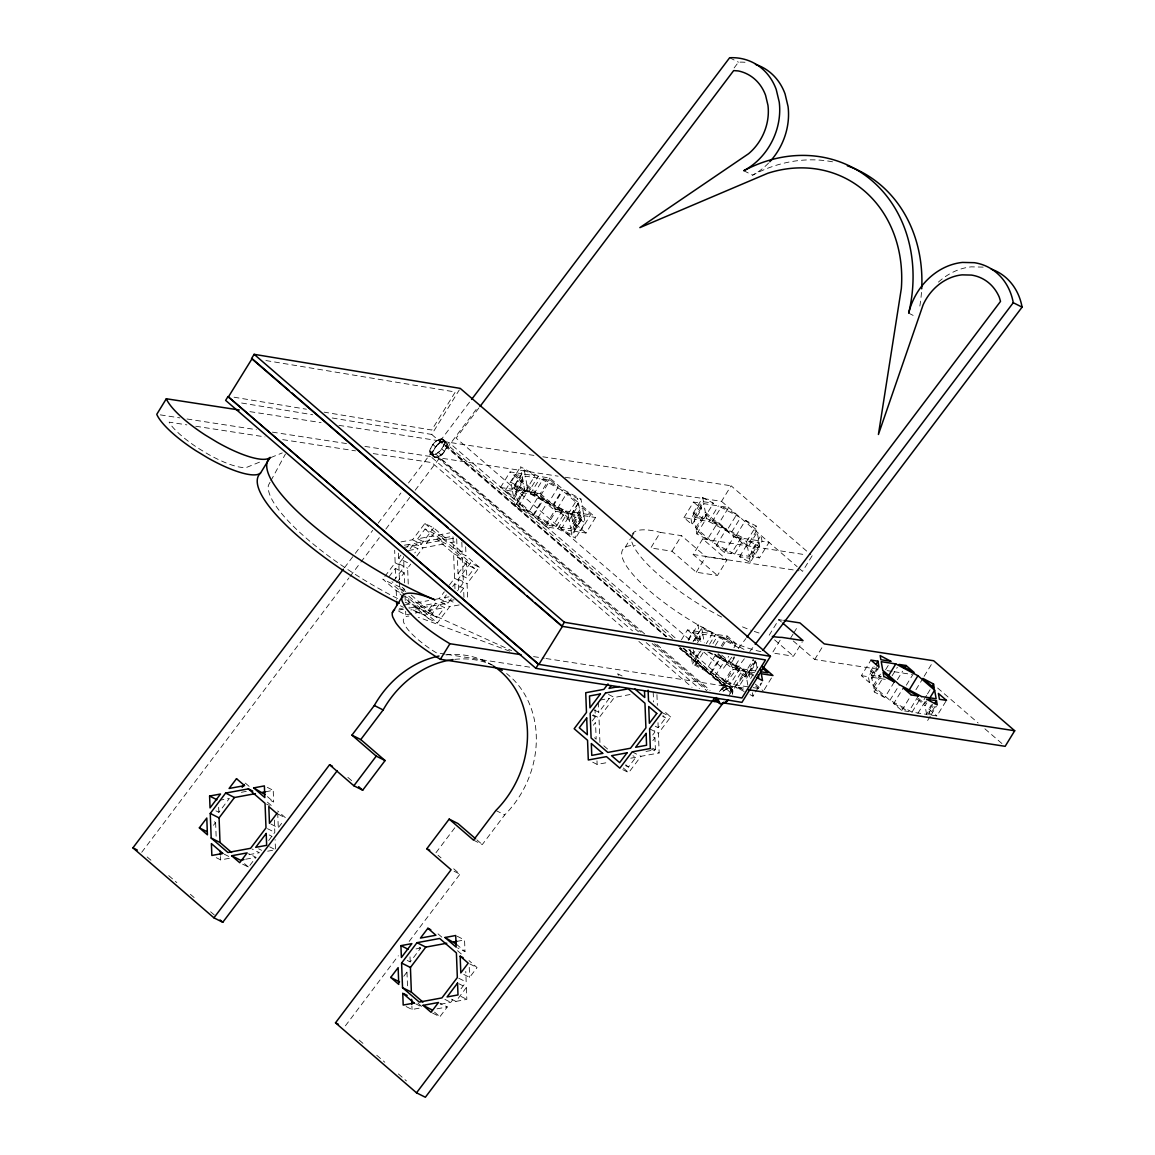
<?xml version="1.0" encoding="UTF-8"?>
<svg xmlns="http://www.w3.org/2000/svg" width="1155" height="1155" viewBox="0 0 1155 1155"><rect width="100%" height="100%" fill="white"/><g stroke="black" fill="none" stroke-linecap="round" stroke-linejoin="round"><path stroke-width="0.75" stroke-dasharray="5 3.75" d="M270.053 482.256L268.35 485.389A130.01 34.044 31.6 0 0 398.764 599.156M270.905 480.682L285.401 454.088M500.519 487.468L510.077 471.904L521.728 473.694L520.515 466.793L538.216 476.235L549.867 478.026L563.25 489.59L580.951 499.032L582.178 505.933L595.547 517.483L585.989 533.047L574.338 531.257L575.551 538.158L557.851 528.716L546.2 526.925L532.816 515.361L515.116 505.919L513.903 499.018L500.519 487.468L512.17 489.258L521.728 473.694M415.107 611.616A60.724 15.896 31.6 0 1 425.459 615.471L433.269 602.722M505.5 490.124L515.058 474.561L522.074 475.643L523.114 481.505L513.556 497.083L505.5 490.124L512.517 491.207L522.074 475.643M512.17 489.258L510.958 482.357L520.515 466.793M514.726 485.605L524.283 470.042L534.938 475.73L525.381 491.294L515.448 489.763L514.726 485.605L525.381 491.294M515.448 489.763L525.005 474.2L524.283 470.042M515.794 491.712L525.352 476.149L539.919 478.387L562.037 490.182L578.756 504.62L580.272 513.239L570.714 528.802L556.147 526.565L534.029 514.769L517.325 500.332L515.794 491.712L530.362 493.95L552.48 505.746L569.198 520.183L570.714 528.802M513.903 499.018L523.46 483.454L510.077 471.904M517.325 500.332L526.882 484.768L525.352 476.149M515.116 505.919L524.673 490.355L523.46 483.454M517.671 502.338L527.229 486.775L538.418 496.448L528.86 512.011L518.393 506.424L517.671 502.338L528.86 512.011M518.393 506.424L527.951 490.861L527.229 486.775M510.958 482.357L528.658 491.799L538.216 476.235M530.362 493.95L539.919 478.387M533.639 494.456L543.197 478.892L550.213 479.975L558.269 486.934L548.712 502.497L533.639 494.456L540.656 495.538L548.712 502.497M528.658 491.799L540.309 493.604L549.867 478.026M540.656 495.538L550.213 479.975M532.816 515.361L542.374 499.797L524.673 490.355M534.029 514.769L543.586 499.205L526.882 484.768M537.797 518.018L547.355 502.454L562.427 510.496L552.87 526.059L545.853 524.976L537.797 518.018L552.87 526.059M552.48 505.746L562.037 490.182M585.989 533.047L572.62 521.497L571.393 514.596L553.693 505.154L563.25 489.59M545.853 524.976L555.411 509.413L562.427 510.496M546.2 526.925L555.757 511.347L567.408 513.152L585.109 522.594L575.551 538.158M557.461 508.402L567.018 492.839L577.673 498.527L578.41 502.67L568.852 518.249L557.461 508.402L568.116 514.091L568.852 518.249M556.147 526.565L565.705 511.001L580.272 513.239M557.851 528.716L567.408 513.152M568.116 514.091L577.673 498.527M561.128 529.221L570.686 513.657L580.619 515.188L581.355 519.331L571.797 534.909L561.128 529.221L571.061 530.751L580.619 515.188M571.393 514.596L580.951 499.032M569.198 520.183L578.756 504.62M572.62 521.497L582.178 505.933M572.952 523.432L582.51 507.868L590.566 514.827L581.008 530.39L573.992 529.308L572.952 523.432L581.008 530.39M573.992 529.308L583.549 513.744L582.51 507.868M574.338 531.257L583.896 515.693L595.547 517.483M625.216 547.282L630.428 538.793M631.309 537.378L634.774 531.719M727.015 559.915L705.835 556.652L681.522 535.66L660.342 532.397L650.785 547.961L671.965 551.224L696.277 572.216L717.457 575.479L727.015 559.915L702.702 538.923L693.144 554.487L717.457 575.479M683.962 517.628L693.52 502.064L700.536 503.147L701.576 509.009L692.018 524.587L683.962 517.628L690.979 518.711L700.536 503.147M693.188 513.109L702.745 497.545L713.4 503.234L703.843 518.797L693.924 517.267L693.188 513.109L703.843 518.797M671.965 551.224L681.522 535.66M693.924 517.267L703.482 501.703L702.745 497.545M694.271 519.216L703.828 503.652L718.381 505.89L740.499 517.685L730.942 533.249L747.66 547.687L749.176 556.306L734.623 554.068L712.505 542.273L695.786 527.835L694.271 519.216L708.823 521.454L730.942 533.249M695.786 527.835L705.344 512.271L703.828 503.652M696.147 529.842L705.705 514.278L716.894 523.951L707.336 539.515L696.869 533.928L696.147 529.842L707.336 539.515M696.869 533.928L706.427 518.364L705.705 514.278M708.823 521.454L718.381 505.89M565.243 477.275L721.529 501.357L731.086 485.793L810.767 554.617M712.101 521.959L721.673 506.395L728.675 507.478L719.117 523.042L712.101 521.959L727.174 530.001L736.731 514.437L721.673 506.395M712.505 542.273L722.063 526.709L705.344 512.271M696.277 572.216L705.835 556.652M716.273 545.521L725.831 529.957L740.889 537.999L731.332 553.563L724.329 552.48L716.273 545.521L731.332 553.563M724.329 552.48L733.887 536.916L740.889 537.999M735.923 535.906L745.48 520.342L756.135 526.03L756.872 530.174L747.314 545.752L735.923 535.906L746.578 541.594L747.314 545.752M681.407 639.841L687.485 629.937L699.15 631.727L697.923 624.826L715.624 634.268L727.289 636.073L740.658 647.623L745.091 649.991M734.623 554.068L744.181 538.504L758.734 540.742L757.218 532.123L747.66 547.687M746.578 541.594L756.135 526.03M688.12 639.668L692.466 632.594L699.482 633.676L700.522 639.552L698.789 642.382M739.604 556.724L749.162 541.161L759.08 542.691L759.817 546.835L750.259 562.413L739.604 556.724L749.523 558.255L759.08 542.691M688.366 640.404L697.923 624.826M693.058 641.646L699.15 631.727M693.866 640.823L701.691 628.089L712.346 633.763L706.268 643.682M695.137 640.751L699.482 633.676M752.468 556.811L751.429 550.935L760.986 535.371L762.026 541.247L752.468 556.811L759.485 557.894L769.042 542.33L762.026 541.247M697.216 640.736L702.428 632.233L701.691 628.089M749.176 556.306L758.734 540.742M697.548 642.671L702.774 634.182L717.327 636.419L739.445 648.215M682.908 648.157L690.964 655.116L693.577 650.871M744.123 691.47L735.273 686.749L723.608 684.958L710.238 673.408L692.524 663.966L691.311 657.065L694.79 651.406M748.122 686.85L733.569 684.597L711.451 672.802L694.733 658.364L699.078 651.29M692.524 663.966L700.349 651.218M715.84 654.481L706.283 670.044L695.815 664.472L695.093 660.386L701.172 650.482M695.815 664.472L704.492 650.323M709.545 644.187L715.624 634.268M712.981 643.508L717.327 636.419M715.393 645.428L720.605 636.939L727.621 638.008L735.677 644.966L733.945 647.796M721.196 645.977L727.289 636.073M722.409 646.497L727.621 638.008M710.238 673.408L719.796 657.83L709.459 652.33M711.451 672.802L721.009 657.238L717.154 653.903M715.219 676.065L724.777 660.501L739.835 668.528L730.278 684.092L723.261 683.009L715.219 676.065L730.278 684.092M714.064 654.105L726.12 660.53L728.733 656.285M747.819 685.117L746.606 678.23L729.888 663.793L734.234 656.719M757.853 666.796L750.028 679.53L748.815 672.629L731.101 663.187L734.58 657.527M723.261 683.009L732.833 667.446L739.835 668.528M723.608 684.958L733.165 669.395L744.831 671.185L753.681 675.906M755.818 660.718L746.26 676.281L734.869 666.449L740.081 657.96M812.124 555.786L802.566 571.35L798.509 567.856M733.569 684.597L743.127 669.034L756.063 671.026M735.273 686.749L744.831 671.185M746.26 676.281L745.524 672.123L753.349 659.39M769.201 635.207L778.759 619.643L782.296 620.192M743.113 689.694L738.55 687.254L748.108 671.69L754.72 672.715M748.815 672.629L755.76 661.31M746.606 678.23L756.164 662.652L752.309 659.332M780.159 640.202L772.334 652.936L793.514 656.213L802.205 642.05M750.014 694.617L752.973 696.191L754.706 693.361M755.572 691.946L760.784 683.457M753.161 687.629L758.431 688.438L761.896 682.778M792.994 634.225L790.381 638.47L814.694 659.476L879.995 669.539M793.86 632.81L798.206 625.736M764.278 689.679L772.969 675.531M814.694 659.476L822.519 646.728M878.998 667.056L869.441 682.619L861.385 675.661L870.942 660.097M870.596 671.156L881.251 676.844L871.332 675.314L870.596 671.156L873.209 666.911M869.441 682.619L868.401 676.743L874.479 666.839M871.332 675.314L876.544 666.825M932.677 704.449L926.599 714.353L912.031 712.101L889.913 700.305L873.194 685.868L871.678 677.249L876.89 668.759M873.194 685.868L882.752 670.304M894.302 681.984L884.744 697.548L874.277 691.975L873.555 687.889L880.514 676.57M885.596 669.756L889.942 662.681M874.277 691.975L883.835 676.397M892.122 675.762L897.348 667.272M897.406 679.674L902.618 671.171M889.913 700.305L899.471 684.742M918.312 696.032L908.754 711.596L901.737 710.513L893.681 703.568L903.239 687.99M906.329 685.204L914.154 672.47M901.737 710.513L911.295 694.949M915.944 689.708L922.903 678.389M924.116 676.339L932.807 662.176M912.031 712.101L921.589 696.537M926.599 695.382L924 699.627L924.736 703.785L926.469 700.955M927.479 693.967L930.078 689.723M917.879 713.342L926.57 699.194M926.599 714.353L925.068 705.734L926.815 702.904M935.088 706.369L929.876 714.858L928.837 708.982L931.45 704.738M927.812 714.873L933.023 706.384M930.28 716.201L927.667 720.446L924.621 718.829M931.147 714.786L936.358 706.297M931.637 715.133L936.893 715.941L946.45 700.378M332.236 417.995L431.725 434.439L459.315 389.87M344.479 567.726L354.239 554.79M355.321 553.361L372.69 530.376M378.118 523.186L400.901 493.026M408.495 482.963L470.504 400.857M141.733 852.289L348.969 577.904M350.052 576.475L359.811 563.539M360.894 562.11L379.345 537.681M385.857 529.062L409.722 497.459M415.15 490.283L478.257 406.719M734.132 67.928L738.478 62.182A61.533 52.48 -63.3 0 1 747.155 62.514M478.892 407.946L456.124 438.091L690.416 640.462M384.875 576.403L395.14 562.817L394.664 550.271M407.441 562.658L398.605 558.226L401.752 554.068M406.993 547.124L409.087 544.337L417.922 548.784L414.775 552.942M400.987 541.897L412.552 539.76L424.867 523.446L433.702 527.878L447.086 539.443L456.99 537.609M388.99 576.778L395.356 568.361L404.178 572.793L404.568 582.856M399.413 579.593L398.822 563.77L403.947 556.984M410.097 548.827L414.197 543.399L436.908 539.197L445.729 543.644L462.448 558.082L463.386 582.683L457.236 590.84M417.677 538.808L425.083 528.99L433.919 533.437L441.961 540.381L426.498 543.24L417.677 538.808L433.139 535.949L441.961 540.381M215.927 810.853L218.858 812.34L229.354 798.452L219.97 800.184M393.711 580.835L403.961 567.249L403.557 556.508M403.21 547.557L421.387 544.193L433.702 527.878M213.487 825.276L215.61 822.476L212.664 820.988M396.771 582.611L404.178 572.793M408.249 584.026L407.643 568.202L410.718 564.131M416.883 555.988L423.033 547.831L445.729 543.644M426.498 543.24L433.919 533.437M428.288 613.031L435.709 603.213L444.531 607.646L437.124 617.463L428.288 613.031L420.232 606.072L435.709 603.213M435.68 599.272L439.174 598.622L444.3 591.836M449.425 585.051L454.565 578.251L453.612 553.635L436.908 539.197M458.03 573.66L465.436 563.842L474.272 568.289L466.851 578.106L458.03 573.66L457.38 556.898L466.216 561.33L474.272 568.289M410.169 607.934L415.121 607.025L428.505 618.575L440.82 602.275L454.031 599.82M453.121 602.116L444.285 597.684L446.379 594.897M452.673 586.581L454.767 583.795L463.603 588.242L464.05 600.095M458.651 589.96L458.232 579.204L470.547 562.904L479.383 567.336L467.068 583.65L467.688 599.763M242.666 864.185L248.556 867.145L255.962 857.328L248.614 853.632M268.667 840.508L274.818 832.365L274.356 820.05M270.934 824.078L278.283 827.774L282.527 822.158M408.755 596.153L416.479 602.823L425.3 607.256L447.996 603.069L452.11 597.626M428.505 618.575L437.326 623.007L449.642 606.707L459.56 604.874M460.455 592.399L463.603 588.242M454.81 827.789L435.623 853.184L441.037 857.847M345.403 1025.828L398.345 955.734M409.159 941.426L459.935 874.176L453.193 868.343M473.492 840.118L482.314 844.55L504.692 814.925A94.537 80.633 -63.3 0 0 506.583 673.553M407.267 960.455L410.213 961.942L420.694 948.053L417.749 946.58M592.241 720.937L595.316 716.851L595.042 709.69M594.363 710.051L598.781 712.274L609.263 698.385L606.317 696.913M403.788 976.278L406.964 972.077L404.019 970.59M593.41 725.21L595.532 722.409L596.168 739.171L593.482 736.861M599.936 742.434L598.997 717.818L614.373 697.447L630.096 694.53M432.548 1013.05L439.896 1016.747L447.317 1006.929L439.954 1003.233M440.3 1004.273L450.782 1002.338L453.857 998.267M461.033 988.752L466.172 981.967L465.768 971.413M463.747 974.416L469.637 977.375L477.044 967.558L468.988 960.599M625.519 765.592L628.464 767.079L635.885 757.261L632.94 755.774M652.691 735.013L654.741 732.299L654.539 727.015M655.26 726.221L658.206 727.708L665.612 717.89L662.927 715.566M451.475 999.176L455.893 1001.399L466.375 987.511L459.026 983.815M622.79 769.663L628.681 772.623L640.996 756.308L659.173 752.959L658.408 733.252L670.723 716.937L664.038 711.162M652.849 740.615L654.943 737.843L651.998 736.356M731.779 657.224L723.117 668.702L704.045 652.229M738.276 648.605L745.87 638.571M744.369 658.74L719.334 691.888A9.457 4.837 -49.2 0 1 724.633 687.225L726.452 686.489A9.457 4.837 -49.2 0 1 730.87 688.712L730.884 690.372A9.457 4.837 -49.2 0 1 730.408 692.278M749.797 651.55L754.128 645.818M729.05 695.151L755.37 660.299M723.03 691.441L724.878 689.968A9.457 4.837 -49.2 0 1 732.458 691.138L732.328 692.885A9.457 4.837 -49.2 0 1 731.707 694.834M259.5 462.159L246.506 467.429A48.683 12.748 31.6 0 1 207.943 454.088L198.545 448.4A48.683 12.748 31.6 0 1 170.492 424.419L169.121 422.124L186.879 424.867M270.876 457.539L282.239 452.933M424.867 523.446L438.25 535.01L449.815 532.859M404.409 545.218L409.087 544.337M453.395 547.889L442.206 538.216L452.948 536.238L453.395 547.889L462.231 552.321L461.783 540.67M408.538 550.516L417.922 548.784M442.206 538.216L451.042 542.662L457.178 541.522M403.543 605.206L411.353 603.762L420.189 608.209L410.819 609.941M416.479 602.823L428.693 600.557M444.285 597.684L448.977 596.817M403.557 609.161L396.959 610.374L405.78 614.821L423.957 611.457L437.326 623.007M420.232 606.072L429.068 610.519L444.531 607.646M599.893 700.118L609.263 698.385M241.366 792.287L246.52 791.334M265.534 791.767L273.215 790.338L273.663 802.003L267.772 799.043M646.02 751.429L655.405 749.696L654.943 737.843M592.717 762.199L597.135 764.422L608.699 762.286M630.731 758.214L635.885 757.261M216.259 857.674L220.677 859.898L230.062 858.165M248.96 854.671L259.427 852.736L252.079 849.041M267.671 851.206L275.482 849.762L275.092 839.598M245.654 859.233L255.962 857.328M416.017 948.919L420.694 948.053M456.889 941.368L464.555 939.953L465.003 951.605L457.654 947.909M406.141 1006.554L412.032 1009.499L421.402 1007.766M455.893 1001.399L466.837 999.378L466.375 987.511M437.009 1008.835L447.317 1006.929M983.194 267.123L971.326 266.848A60.724 51.787 -63.3 0 0 937.499 282.946M249.942 411.642L321.104 422.615M338.891 425.358L533.957 455.417M542.836 456.788L731.086 485.793M160.314 414.876L179.891 417.893M187.009 418.991L256.396 429.674M272.407 432.143L347.121 443.664M364.922 446.408L558.139 476.178M525.005 474.2L534.938 475.73M703.482 501.703L713.4 503.234M195.744 426.238L264.971 436.893M282.715 439.636L355.495 450.854M373.238 453.583L431.811 462.606L625.245 629.677M583.549 513.744L590.566 514.827M702.702 538.923L805.064 554.689M693.144 554.487L799.029 570.801M702.428 632.233L712.346 633.763M887.054 670.622L892.353 671.43M894.114 671.705L911.757 674.433M861.385 675.661L868.401 676.743M871.678 677.249L886.246 679.501M738.55 687.254L745.163 688.279M533.552 656.603L544.236 658.249M546.012 658.523L742.983 688.885M445.123 654.12L436.244 652.748L432.215 650.222A47.86 12.532 31.6 0 1 406.098 627.078L403.745 622.632A47.86 12.532 31.6 0 1 408.856 616.077M446.884 654.394L532.051 667.518M241.626 403.023L312.687 414.76M265.91 360.548L455.301 391.993L431.753 430.021L324.079 412.147M234.061 397.205L306.422 409.216M509.716 651.175L421.344 618.315A47.86 12.532 31.6 0 0 418.399 617.449M405.131 602.174L511.636 650.655M729.642 57.75L738.478 62.182M743.791 170.723L752.612 175.17A142.83 121.824 -63.3 0 1 834.17 162.148M908.682 313.149L916.045 316.86M438.25 535.01L447.086 539.443M456.701 538.808L457.178 551.339L465.999 555.786L479.383 567.336M453.612 553.635L462.448 558.082M412.552 539.76L421.387 544.193M414.197 543.399L423.033 547.831M458.232 579.204L467.068 583.65M454.565 578.251L463.386 582.683M398.822 563.77L407.643 568.202M622.112 676.007L616.221 673.047L618.892 675.357M395.14 562.817L403.961 567.249M439.174 598.622L447.996 603.069M661.902 712.505L670.723 716.937M440.82 602.275L449.642 606.707M662.667 716.418L665.612 717.89M399.486 581.355L399.76 588.386L408.581 592.818M608.497 694.487L614.373 697.447M405.03 595.114L391.646 583.564L382.825 579.117L396.208 590.681L402.084 593.641M402.907 595.417L408.798 598.362L420.189 608.209M415.121 607.025L423.957 611.457M649.586 728.819L658.408 733.252M400.424 605.798L403.369 607.27M593.107 714.858L598.997 717.818M592.371 715.378L595.316 716.851M480.725 659.375L489.547 663.822M652.46 748.223L655.405 749.696M650.337 748.512L659.173 752.959M632.16 751.876L640.996 756.308M495.87 810.478L504.692 814.925M454.059 871.217L459.935 874.176M267.325 787.378L273.215 790.338M266.516 804.053L269.462 805.526M278.341 814.261L285.704 817.957L277.648 810.998M267.455 828.669L274.818 832.365M269.144 834.95L272.089 836.422M457.207 936.257L464.555 939.953M269.591 846.803L274.009 849.026M258.662 848.824L261.608 850.311M469.695 963.862L477.044 967.558M224.258 854.18L230.148 857.14M458.809 978.271L466.172 981.967M460.946 996.418L466.837 999.378M444.892 999.378L450.782 1002.338M415.612 1003.782L422.961 1007.478M706.427 518.364L716.894 523.951M722.063 526.709L744.181 538.504M749.162 541.161L759.817 546.835M543.197 478.892L558.269 486.934M527.951 490.861L538.418 496.448M543.586 499.205L565.705 511.001M570.686 513.657L581.355 519.331M893.681 703.568L908.754 711.596M720.605 636.939L735.677 644.966M721.009 657.238L743.127 669.034M748.108 671.69L754.201 674.939M707.77 651.998L729.888 663.793M734.869 666.449L745.524 672.123M745.48 520.342L756.872 530.174M721.529 501.357L797.167 566.686M937.629 688.005L978.141 722.987M984.897 728.819L1002.453 743.993M719.117 523.042L727.174 530.001M751.429 550.935L759.485 557.894M693.52 502.064L701.576 509.009M725.831 529.957L733.887 536.916M918.398 698.327L924.736 703.785M917.359 699.064L925.068 705.734M928.837 708.982L936.893 715.941M873.555 687.889L884.744 697.548M778.759 619.643L781.459 621.982M774.601 639.87L793.514 656.213M567.018 492.839L578.41 502.67M540.309 493.604L553.693 505.154M515.058 474.561L523.114 481.505M547.355 502.454L555.411 509.413M542.374 499.797L555.757 511.347M721.745 655.102L731.101 663.187M755.384 684.164L763.412 691.094M718.064 653.586L726.12 660.53M755.745 686.113L758.431 688.438M692.466 632.594L700.522 639.552M724.777 660.501L732.833 667.446M687.485 629.937L700.868 641.487M719.796 657.83L733.165 669.395M675.054 637.777L448.703 442.278L446.826 445.325L444.069 442.943M688.683 649.558L732.328 687.239L730.451 690.286L732.4 691.961M443.044 439.261L445.801 441.643M729.411 686.604L731.36 688.279M442.971 439.723L445.729 442.105M729.354 687.066L731.288 688.755M441.744 439.247L444.502 441.629M672.6 638.628L444.502 442.235M683.515 648.056L732.819 691.253M677.927 645.501L691.311 657.065M695.093 660.386L706.283 670.044M439.131 439.535L666.507 636.549M727.448 688.553L680.136 648.33M666.652 636.477L440.3 440.979L438.424 444.025L435.68 441.643M680.281 648.258L723.925 685.94L722.048 688.986L723.997 690.676M431.725 434.439L665.742 636.564M679.357 648.316L732.414 694.141M441.788 448.977L444.545 451.36M432.952 444.545L435.709 446.927M438.265 452.414L441.022 454.796L439.145 457.842L640.953 632.146M644.634 633.893L435.623 453.987M656.906 644.49L710.094 690.416M654.582 643.913L707.77 689.853M430.252 451.287L638.542 631.814M429.862 451.114L432.62 453.496L430.743 456.543L632.55 630.847M652.171 643.595L706.716 690.69M431.71 454.276L434.944 457.192M430.959 454.334L433.717 456.716M646.179 642.628L699.367 688.553M638.874 641.444L692.004 687.326M451.042 542.662L462.231 552.321M457.178 551.339L470.547 562.904M425.083 528.99L433.139 535.949M457.38 556.898L465.436 563.842M603.791 745.755L607.646 749.09M625.779 764.754L628.464 767.079M623.325 768.003L628.681 772.623M402.128 587.245L404.813 589.57L395.992 585.137L391.964 581.658M411.151 595.042L425.3 607.256M429.068 610.519L437.124 617.463M399.76 588.386L403.615 591.721M399.962 593.93L411.353 603.762M476.914 839.887L482.314 844.55M347.843 777.358L353.242 782.022M456.297 944.083L465.003 951.605M438.034 933.861L443.405 938.51M457.51 950.695L461.365 954.016M267.44 796.632L273.663 802.003M245.336 783.104L249.365 786.584M267.455 802.191L271.31 805.526M434.525 1012.112L439.896 1016.747M417.908 1003.103L421.705 1006.395M244.528 863.666L248.556 867.145M147.133 856.952L152.547 861.616M168.745 875.62L176.845 882.622M190.358 894.288L195.758 898.951M210.614 911.771L216.014 916.449M359.176 1040.092L364.576 1044.755M376.732 1055.251L384.846 1062.254M398.345 1073.919L406.445 1080.921M749.523 558.255L750.259 562.413M756.164 662.652L757.68 671.286M752.367 692.74L752.973 696.191M690.979 518.711L692.018 524.587M702.774 634.182L704.29 642.801M693.217 649.745L694.733 658.364M689.925 649.24L690.964 655.116M583.896 515.693L585.109 522.594M571.061 530.751L571.797 534.909M512.517 491.207L513.556 497.083M656.935 694.646L657.354 705.387M658.004 722.669L658.206 727.708M653.196 691.946L653.571 701.922M598.391 702.096L598.781 712.274M596.991 760.842L597.135 764.422M465.667 546.82L465.999 555.786M466.216 561.33L466.851 578.106M454.767 583.795L454.969 588.877M469.248 967.313L469.637 977.375M408.798 598.362L409.188 608.526M405.102 596.904L405.232 600.485M405.65 611.24L405.78 614.821M398.417 553.144L398.605 558.226M395.356 568.361L395.732 578.424M396.208 590.681L396.54 599.633M410.025 956.86L410.213 961.942M411.902 1006.121L412.032 1009.499M406.964 972.077L407.6 988.853M277.705 812.672L278.283 827.774M218.67 807.258L218.858 812.34M220.547 856.505L220.677 859.898M215.61 822.476L216.245 839.237M729.758 693.159A9.457 4.837 -49.2 0 0 730.379 691.195L730.523 689.448A9.457 4.837 -49.2 0 0 722.929 688.279L721.081 689.766A9.457 4.837 -49.2 0 0 719.392 691.556M399.255 608.772A60.724 15.896 31.6 0 1 402.474 608.844M425.459 615.471A142.83 37.393 31.6 0 1 410.198 608.671M760.957 651.622A94.537 24.746 31.6 0 1 651.622 592.602A94.537 24.746 31.6 0 1 635.207 545.405M759.037 633.012A94.537 24.746 31.6 0 1 750.62 630.096M747.141 628.753A94.537 24.746 31.6 0 1 739.388 625.534M721.644 617.044A94.537 24.746 31.6 0 1 631.207 537.855M632.16 534.274A94.537 24.746 31.6 0 1 660.342 532.397M454.767 659.375A94.537 80.633 -63.3 0 1 492.81 665.208M921.473 292.403A142.83 121.824 -63.3 0 1 919.293 309.237M768.595 163.028A61.533 52.48 -63.3 0 1 752.612 175.17M445.931 654.943A94.537 80.633 -63.3 0 1 491.871 665.006M732.357 693.953A9.457 4.837 -49.2 0 0 732.819 692.047L732.804 690.387A9.457 4.837 -49.2 0 0 728.401 688.178L726.582 688.914A9.457 4.837 -49.2 0 0 722.9 691.701M429.934 450.205L429.79 451.952A9.457 4.837 -49.2 0 0 437.384 453.121L439.218 451.634A9.457 4.837 -49.2 0 0 443.996 443.852L444.141 442.12A9.457 4.837 -49.2 0 0 436.547 440.95L434.713 442.423A9.457 4.837 -49.2 0 0 429.934 450.205M432.692 452.587L432.548 454.334A9.457 4.837 -49.2 0 0 440.142 455.503L441.975 454.016A9.457 4.837 -49.2 0 0 446.754 446.234L446.898 444.487A9.457 4.837 -49.2 0 0 439.304 443.318L437.471 444.805A9.457 4.837 -49.2 0 0 432.692 452.587M440.069 439.16L438.265 439.882A9.457 4.837 -49.2 0 0 430.238 450.508L430.252 452.154A9.457 4.837 -49.2 0 0 434.67 454.377L436.489 453.641A9.457 4.837 -49.2 0 0 444.502 443.029L444.487 441.369A9.457 4.837 -49.2 0 0 440.069 439.16M442.827 441.528L441.022 442.264A9.457 4.837 -49.2 0 0 432.995 452.876L433.01 454.536A9.457 4.837 -49.2 0 0 437.427 456.745L439.247 456.023A9.457 4.837 -49.2 0 0 447.259 445.397L447.245 443.751A9.457 4.837 -49.2 0 0 442.827 441.528"/><path stroke-width="1.5" d="M716.302 697.548L716.172 699.295A9.457 4.837 -49.2 0 0 718.569 702.153L440.373 659.288A60.724 15.896 31.6 0 1 395.761 622.718L392.772 617.073A60.724 15.896 31.6 0 1 394.562 609.927M718.251 699.223L718.121 700.97A9.457 4.837 -49.2 0 0 725.701 702.139L727.549 700.666M239.258 409.996L166.32 398.764L156.762 414.327A61.533 16.112 31.6 0 0 195.801 450.652L207.683 457.842A61.533 16.112 31.6 0 0 260.554 473.03A142.83 37.393 31.6 0 0 399.24 603.343M260.554 473.03L270.111 457.467A61.533 16.112 31.6 0 1 217.241 442.278L205.359 435.089A61.533 16.112 31.6 0 1 166.32 398.764M392.368 612.742L401.926 597.178M440.373 659.288L449.93 643.725L521.107 654.683M714.368 701.504L716.23 698.457L718.179 700.147M876.212 664.01L877.959 661.18L870.942 660.097L878.998 667.056L877.959 661.18M887.978 676.671L895.804 663.923L917.922 675.718L934.626 690.156L936.156 698.789L921.589 696.537L899.471 684.742L882.752 670.304L881.236 661.685L895.804 663.923M904.365 668.341L906.098 665.511L914.154 672.47L899.081 664.428L906.098 665.511M908.364 691.296L917.922 675.718M931.811 686.893L933.558 684.063L922.903 678.389L934.294 688.221L933.558 684.063M929.414 698.66L934.626 690.156M934.756 703.554L936.503 700.724L926.57 699.194L937.225 704.882L936.503 700.724M784.057 620.466L799.939 622.906L824.251 643.898L933.673 660.761L1014.711 730.754L1005.153 746.318L722.77 702.803M227.983 396.584L225.629 400.381L535.848 668.312L741.943 702.37L770.457 656.329L460.239 388.383L254.143 354.325L251.53 358.555L561.879 626.27L765.52 659.924L741.972 697.966L538.346 664.284L227.983 396.584L538.909 664.385L562.442 626.371L535.227 602.881M228.546 396.67L252.093 358.642L288.851 390.347M535.848 668.312L538.346 664.284M561.879 626.27L564.362 622.271L770.457 656.329M337.303 770.63L222.771 922.282L213.935 917.835L132.912 847.857L343.396 569.155M471.601 399.413L729.642 57.75A61.533 52.48 -63.3 0 1 776.232 89.513L779.235 102.088A61.533 52.48 -63.3 0 1 743.791 170.723A142.83 121.824 -63.3 0 1 872.299 180.96A142.83 121.824 -63.3 0 1 908.682 313.149A60.724 51.787 -63.3 0 1 962.49 262.416L974.358 262.69A60.724 51.787 -63.3 0 1 1013.267 302.711L1022.088 307.143L762.964 650.251M479.975 406.517L733.67 70.599L738.276 70.931A48.683 41.522 -63.3 0 1 765.592 95.36L767.959 105.307A48.683 41.522 -63.3 0 1 748.628 153.687L639.856 227.636L767.844 173.236A130.01 110.88 -63.3 0 1 901.333 288.533L878.421 434.482L923.134 304.776A47.86 40.829 -63.3 0 1 962.086 274.861L971.442 275.078A47.86 40.829 -63.3 0 1 999.277 297.182L1000.533 301.383L746.953 637.127M199.367 827.846L206.788 818.029L207.424 834.805L199.367 827.846L206.731 831.542M248.339 788.879L265.044 803.317L265.997 827.918L250.606 848.304L227.91 852.491L211.192 838.054L210.253 813.438L225.629 793.066L248.339 788.879L252.743 791.088M231.592 852.491L220.013 842.5L219.075 817.884L234.465 797.513L255.414 793.629M242.16 787.306L244.282 784.505M213.935 917.835L329.565 764.754L332.496 766.241M329.565 764.754L353.863 785.761L362.699 790.193L385.077 760.567L376.241 756.121L351.943 735.129L374.321 705.503A94.537 80.633 -63.3 0 1 439.03 656.04M351.943 735.129L360.764 739.561L383.142 709.935A94.537 80.633 -63.3 0 1 453.034 659.592M353.863 785.761L376.241 756.121M723.723 702.197L425.358 1097.25L416.522 1092.818L335.499 1022.825L451.114 869.744L426.801 848.752L449.18 819.112L458.001 823.558L475.571 838.718M608.006 683.919L603.906 689.362L585.729 692.726L586.48 712.418L574.165 728.733L587.548 740.283L588.299 759.99L606.476 756.626L619.845 768.176L632.16 751.876L650.337 748.512L649.586 728.819L661.902 712.505L648.518 700.955L648.114 690.199M390.722 977.448L398.129 967.645L398.764 984.407L390.722 977.448L399.543 981.894M401.594 963.053L416.984 942.682L439.68 938.481L456.398 952.918L457.337 977.534L441.946 997.906L419.251 1002.107L402.532 987.669L401.594 963.053L410.429 967.486L411.368 992.102L422.932 1002.092M427.87 928.274L420.449 938.091L435.911 935.232L427.87 928.274L430.801 929.746M611.139 685.608L609.017 688.409L619.325 686.503M410.429 967.486L425.805 947.114L446.768 943.245M416.522 1092.818L714.902 697.764L716.62 698.631M755.211 644.375L1013.267 302.711M209.589 796.04L220.518 794.019L210.037 807.894L209.589 796.04L216.938 799.736M253.638 787.898L264.38 785.905L264.827 797.556L253.638 787.898L264.957 794.481M262.474 792.33L265.534 791.767M231.664 855.754L247.141 852.881L239.72 862.698L231.664 855.754L240.5 860.186L243.936 859.551M400.929 945.642L411.873 943.621L401.377 957.509L400.929 945.642L408.293 949.338M444.993 937.499L455.734 935.507L456.182 947.158L444.993 937.499L456.297 944.083M453.814 941.931L456.889 941.368M423.019 1005.355L438.481 1002.497L431.075 1012.314L423.019 1005.355L431.84 1009.788M748.31 689.708L1014.711 730.754M374.321 705.503L383.142 709.935M426.801 848.752L429.747 850.224M225.629 793.066L234.465 797.513M210.253 813.438L219.075 817.884M460.166 956.167L468.223 963.126L460.802 972.943L460.166 956.167L463.112 957.654M211.192 838.054L220.013 842.5M416.984 942.682L425.805 947.114M132.912 847.857L137.315 850.066M402.532 987.669L411.368 992.102M404.221 993.95L407.166 995.422M335.499 1022.825L338.429 1024.297M756.626 677.48L762.531 680.627L761.304 673.726L772.969 675.531L762.257 666.276M291.565 392.7L448.111 527.734M450.825 530.087L524.341 593.482M527.055 595.836L532.498 600.528M782.816 623.137L803.072 640.635L781.892 637.372A94.537 24.746 31.6 0 1 772.334 636.405M762.618 668.225L767.988 672.874L760.972 671.791L760.452 668.846M254.143 354.325L564.362 622.271M634.802 688.9L644.75 697.49L644.49 690.834M360.764 739.561L385.077 760.567M449.18 819.112L473.492 840.118L495.87 810.478A94.537 80.633 -63.3 0 0 493.387 665.973M358.642 786.685L362.699 790.193M220.071 919.943L222.771 922.282M758.272 674.607L758.763 677.379M396.613 601.423L396.743 605.003M411.642 999.335L411.83 1004.417M220.36 851.423L220.49 854.816M718.569 699.526L718.583 701.172A9.457 4.837 -49.2 0 0 722.987 703.395L724.806 702.659A9.457 4.837 -49.2 0 0 728.487 699.872M716.62 697.851L716.634 699.497M449.93 643.725A60.724 15.896 31.6 0 1 405.318 607.155L402.33 601.51A60.724 15.896 31.6 0 1 435.016 599.893A142.83 37.393 31.6 0 1 308.963 521.973A142.83 37.393 31.6 0 1 270.111 457.467M991.293 269.115A60.724 51.787 -63.3 0 1 1022.088 307.143M847.337 165.815A142.83 121.824 -63.3 0 1 921.704 288.822M755.471 64.377A61.533 52.48 -63.3 0 1 785.068 93.945L788.057 106.52A61.533 52.48 -63.3 0 1 769.779 161.787M499.162 668.514A94.537 80.633 -63.3 0 1 502.208 670.42M719.421 701.922A9.457 4.837 -49.2 0 1 717.125 700.782M236.515 778.672L229.094 788.475L244.571 785.617L236.515 778.672M276.868 813.524L269.462 823.342L268.812 806.565L276.868 813.524M266.199 833.477L255.717 847.351L266.661 845.33L266.199 833.477M600.441 693.953L589.96 707.827L589.498 695.974L600.441 693.953M586.697 717.962L579.29 727.78L587.332 734.739L586.697 717.962M605.552 693L590.162 713.371L591.1 737.987L607.819 752.425L630.515 748.238L645.905 727.852L644.966 703.251L628.248 688.813L605.552 693M627.05 752.815L619.643 762.632L611.587 755.688L627.05 752.815M656.791 713.458L649.37 723.275L648.735 706.499L656.791 713.458M457.553 983.078L447.072 996.953L458.001 994.931L457.553 983.078M646.121 733.411L635.64 747.285L646.569 745.264L646.121 733.411M602.708 753.378L591.764 755.399L591.317 743.531L602.708 753.378M222.785 853.444L211.856 855.465L211.394 843.598L222.785 853.444M414.14 1003.045L403.196 1005.067L402.748 993.213L414.14 1003.045M890.823 661.266L880.89 659.736L880.153 655.592L890.823 661.266M918.312 696.032L911.295 694.949L903.239 687.99L918.312 696.032M946.45 700.378L939.434 699.295L938.394 693.419L946.45 700.378M894.302 681.984L883.835 676.397L883.113 672.326L894.302 681.984"/></g></svg>
